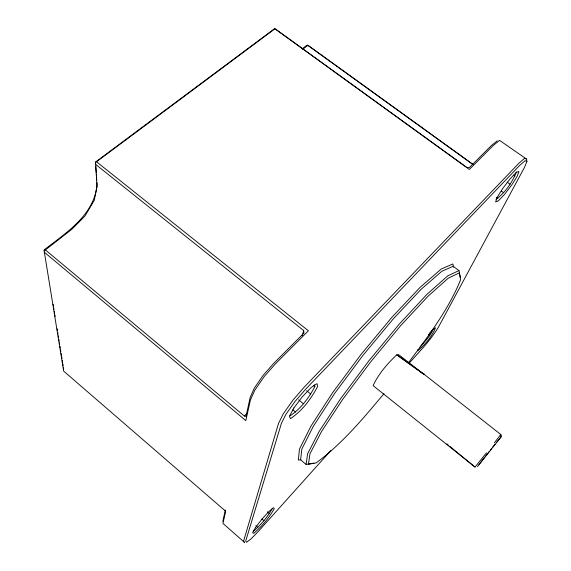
<?xml version="1.0" encoding="UTF-8"?>
<svg xmlns="http://www.w3.org/2000/svg" width="571" height="571" viewBox="0 0 571 571"><rect width="100%" height="100%" fill="white"/><g stroke="black" fill="none" stroke-linecap="round" stroke-linejoin="round"><path stroke-width="0.86" d="M409.136 363.242L422.783 348.017A19.871 2.198 -52 0 0 438.892 326.319L524.385 167.581L526.912 161.465L526.59 159.123L524.699 158.224L518.661 163.484L304.236 387.088L292.994 400.078L283.402 413.625L278.562 423.282L243.517 541.272L244.581 542.45L222.947 523.4L225.659 511.223L63.652 371.093L44.088 250.433L45.373 249.92L71.768 229.342L84.958 216.059L94.286 200.285L97.041 186.489L95.485 162.093L274.751 28.55L466.964 167.539L469.362 167.581L491.381 145.548L497.255 140.823M314.014 463.124L306.127 464.444L307.591 453.845L319.175 431.405L340.644 398.651L368.973 360.679L399.579 323.743L427.236 294.058L447.8 275.829L458.963 270.59L460.369 277.527M44.088 250.433L44.217 249.848C66.115 232.825 94.586 214.889 97.063 184.369L96.942 182.656M222.833 521.309L225.309 510.089M418.043 349.395L417.715 350.865C425.074 344.648 431.926 336.69 435.537 327.733L432.739 329.767L429.256 333.635M433.482 328.696C430.634 335.698 425.031 341.365 420.106 347.025M302.195 335.705L303.693 330.566L95.464 164.255M495.971 199.329C505.149 192.841 512.216 182.342 516.491 171.907M477.442 466.635L501.067 436.915L500.803 434.51L423.725 373.991L396.759 354.827C387.381 363.734 378.544 373.805 373.127 385.646L475.043 467.049L486.471 452.839M290.118 415.788C300.903 408.715 308.882 397.851 314.857 386.56L314.457 384.825M253.46 531.208C260.947 524.92 267.385 517.247 272.167 508.718M408.172 363.142C427.729 336.769 448.235 310.303 460.647 279.654L459.277 272.902L448.278 278.163L428.022 296.228L400.785 325.52L370.636 361.935L342.7 399.35L321.473 431.633L309.974 453.745L308.433 464.209L316.12 462.924C342.257 443.688 363.199 418.472 383.933 393.747M478.976 464.608L484.793 457.143M494.393 442.796L500.803 434.51L501.067 436.915L496.677 442.275M485.814 455.851L489.361 451.354M490.368 450.091L491.374 448.82M492.38 447.557L495.028 444.281M330.78 450.612L258.363 531.365L251.39 538.574L246.651 542.257L245.673 541.144L281.474 423.182L286.035 414.139L295.036 401.463L305.542 389.301L519.489 165.597L525.142 160.651L526.912 161.465M45.373 249.92L244.338 416.009L246.829 413.475M302.216 48.863L306.384 45.609L307.576 45.088L308.54 45.701L473.016 164.405M302.923 49.127L307.79 45.33L472.924 164.505M95.428 162.571L274.944 28.786L469.333 169.459L493.323 145.419L499.575 140.373L526.59 159.123M300.824 459.734L298.319 460.083L299.454 449.163L310.91 426.223L332.5 392.841L361.086 354.37L392.106 317.048L420.249 287.199L441.297 268.991L452.867 263.952L453.631 267.192M474.972 467.057L449.584 446.165M244.338 416.009L245.994 416.452L250.226 397.295L254.38 388.03L263.152 375.333L273.702 363.377L303.965 333.093L303.693 330.566M513.465 175.268L514.906 176.296M507.141 182.092L509.989 184.148M424.103 374.512L396.759 354.827L398.815 354.748L424.103 374.512A20.592 1.884 -51.6 0 0 423.725 373.991M501.388 191.078L503.522 192.62M496.513 197.473L497.941 198.508M458.963 270.59L453.181 266.257L441.783 271.325L421.048 289.361L393.319 318.839L362.756 355.633L334.57 393.533L313.229 426.43L301.845 449.07L300.624 459.855L306.127 464.444M428.357 334.328L429.735 335.391M96.784 161.986L308.376 330.787L275.522 363.727L264.245 376.517L254.866 390.072L250.419 399.95L245.823 420.606L44.131 252.054M313.486 385.446L314.857 386.56M306.663 390.735L310.745 394.061M298.662 399.871L303.408 403.754M446.843 443.903L448.264 445.03M292.852 409.778L295.578 412.019M267.342 511.823L269.362 513.557M261.889 518.953L263.909 520.681M255.844 525.655L257.864 527.397M53.103 304.25L53.389 306.006M53.674 307.762L53.959 309.518M54.245 311.266L54.538 313.022M54.823 314.778L55.109 316.534M57.114 328.817L57.4 330.573M57.685 332.329L57.971 334.085M58.263 335.841L58.549 337.597M58.834 339.352L59.12 341.101M59.405 342.857L59.691 344.613M59.976 346.369L60.269 348.124M60.555 349.88L60.84 351.636M61.126 353.392L61.411 355.148M61.697 356.896L61.989 358.652M62.275 360.408L62.56 362.164M62.846 363.92L63.131 365.676M63.417 367.431L63.702 369.187M95.485 162.093L95.671 164.662M95.792 166.375L96.214 172.378M96.335 174.091L96.756 180.086M497.163 197.402L495.628 201.97L498.512 200.749L504.65 194.261L511.759 184.947L517.162 176.339L518.932 171.507L516.234 172.428L509.967 179.001L502.601 188.666L497.163 197.402M293.894 407.915L289.447 416.195L290.453 418.643C302.28 410.813 311.045 398.879 317.654 386.488L317.026 383.619L311.195 387.473L302.295 396.802L293.894 407.915M255.622 527.411L252.582 532.714L253.71 533.357C261.925 526.419 268.991 517.983 274.28 508.611L273.366 507.719L268.613 511.78L261.789 519.339L255.622 527.411"/></g></svg>
